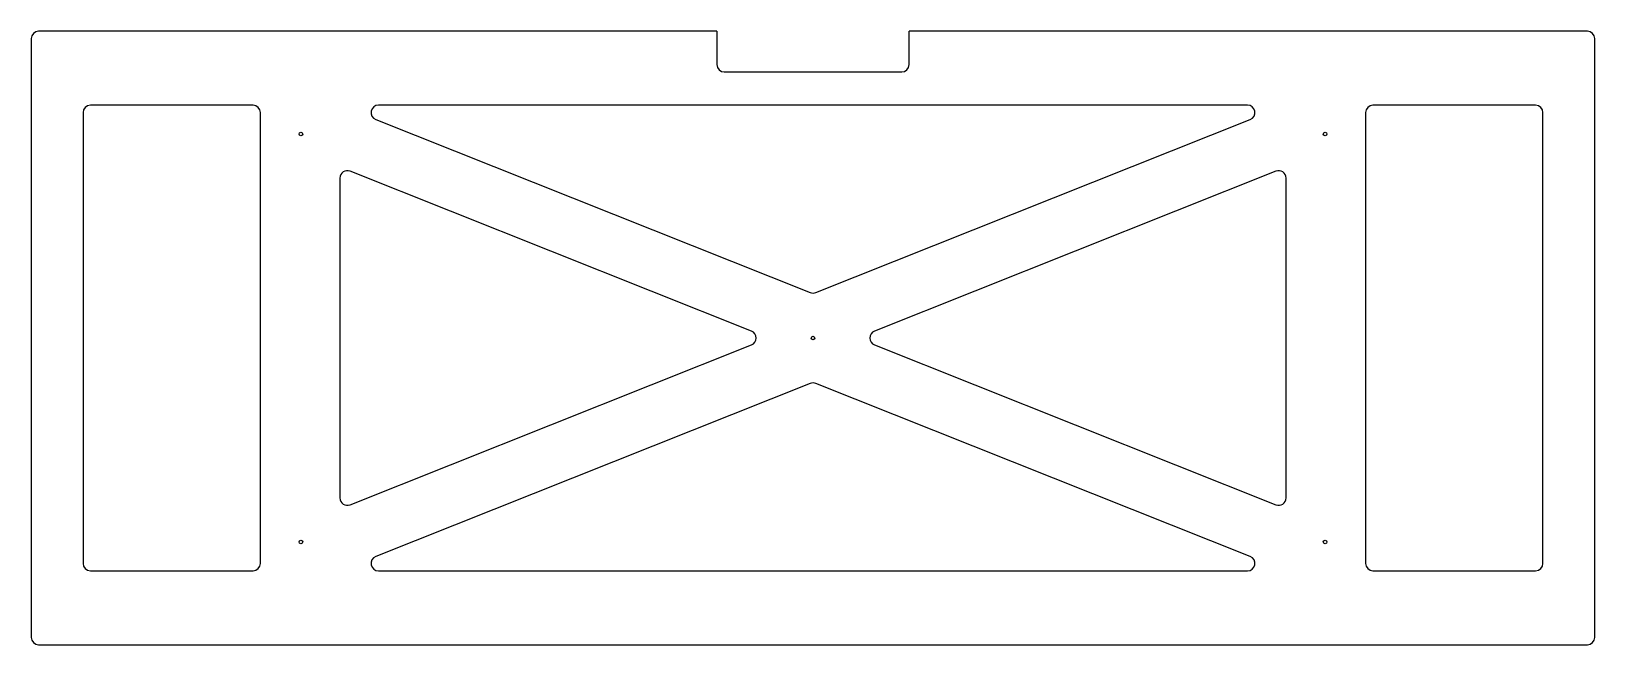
# Model space of a CAD drawing. Extents: x -26.4 to 26.4, y -10.4 to 10.4.
import ezdxf

# ---------------------------------------------------------------- set-up
doc = ezdxf.new("R2010")
doc.units = 0
doc.layers.get('0').update_dxf_attribs({"linetype": 'CONTINUOUS'})

msp = doc.modelspace()

# ---------------------------------------------------------------- linework, layer by layer
at = {"color": 7, "linetype": 'CONTINUOUS'}
for p, q in [((-26.438, 10.125), (-26.438, -10.125)), ((-3.25, 10.375), (-26.188, 10.375)), ((-3.25, 10.375), (-3.25, 9.25)), ((3.25, 9.25), (3.25, 10.375)), ((26.188, 10.375), (3.25, 10.375)), ((26.438, -10.125), (26.438, 10.125)), ((-3, 9), (3, 9)), ((-24.688, 7.625), (-24.688, -7.625)), ((-18.938, 7.875), (-24.438, 7.875)), ((-18.688, -7.625), (-18.688, 7.625)), ((14.697, 7.875), (-14.697, 7.875)), ((18.688, 7.625), (18.688, -7.625)), ((24.438, 7.875), (18.938, 7.875)), ((24.688, -7.625), (24.688, 7.625)), ((-14.79, 7.393), (-0.093, 1.537)), ((0.093, 1.537), (14.79, 7.393)), ((-16, 5.409), (-16, -5.409)), ((-2.083, 0.232), (-15.657, 5.641)), ((15.657, 5.641), (2.083, 0.232)), ((16, -5.409), (16, 5.409)), ((-15.657, -5.641), (-2.083, -0.232)), ((2.083, -0.232), (15.657, -5.641)), ((-0.093, -1.537), (-14.79, -7.393)), ((14.79, -7.393), (0.093, -1.537)), ((-24.438, -7.875), (-18.938, -7.875)), ((-14.697, -7.875), (14.697, -7.875)), ((18.938, -7.875), (24.438, -7.875)), ((-26.188, -10.375), (26.188, -10.375))]:
    msp.add_line(p, q, dxfattribs=at)
for centre in [(-17.318, 6.9), (17.318, 6.9), (0, 0), (-17.318, -6.9), (17.318, -6.9)]:
    msp.add_circle(centre, 0.0625, dxfattribs=at)
for centre, start, end in [((-26.188, 10.125), 90, 180), ((26.188, 10.125), 0, 90), ((-3, 9.25), 180, 270), ((3, 9.25), 270, 0), ((-24.438, 7.625), 90, 180), ((-18.938, 7.625), 0, 90), ((-14.697, 7.625), 90, 248.2758), ((14.697, 7.625), 291.7242, 90), ((18.938, 7.625), 90, 180), ((24.438, 7.625), 0, 90), ((-15.75, 5.409), 68.2758, 180), ((15.75, 5.409), 0, 111.7242), ((0, 1.769), 248.2758, 291.7242), ((-2.175, 0), 291.7242, 68.2758), ((2.175, 0), 111.7242, 248.2758), ((0, -1.769), 68.2758, 111.7242), ((-15.75, -5.409), 180, 291.7242), ((15.75, -5.409), 248.2758, 0), ((-14.697, -7.625), 111.7242, 270), ((14.697, -7.625), 270, 68.2758), ((-24.438, -7.625), 180, 270), ((-18.938, -7.625), 270, 0), ((18.938, -7.625), 180, 270), ((24.438, -7.625), 270, 0), ((-26.188, -10.125), 180, 270), ((26.188, -10.125), 270, 0)]:
    msp.add_arc(centre, 0.25, start, end, dxfattribs=at)

doc.saveas('drawing.dxf')
